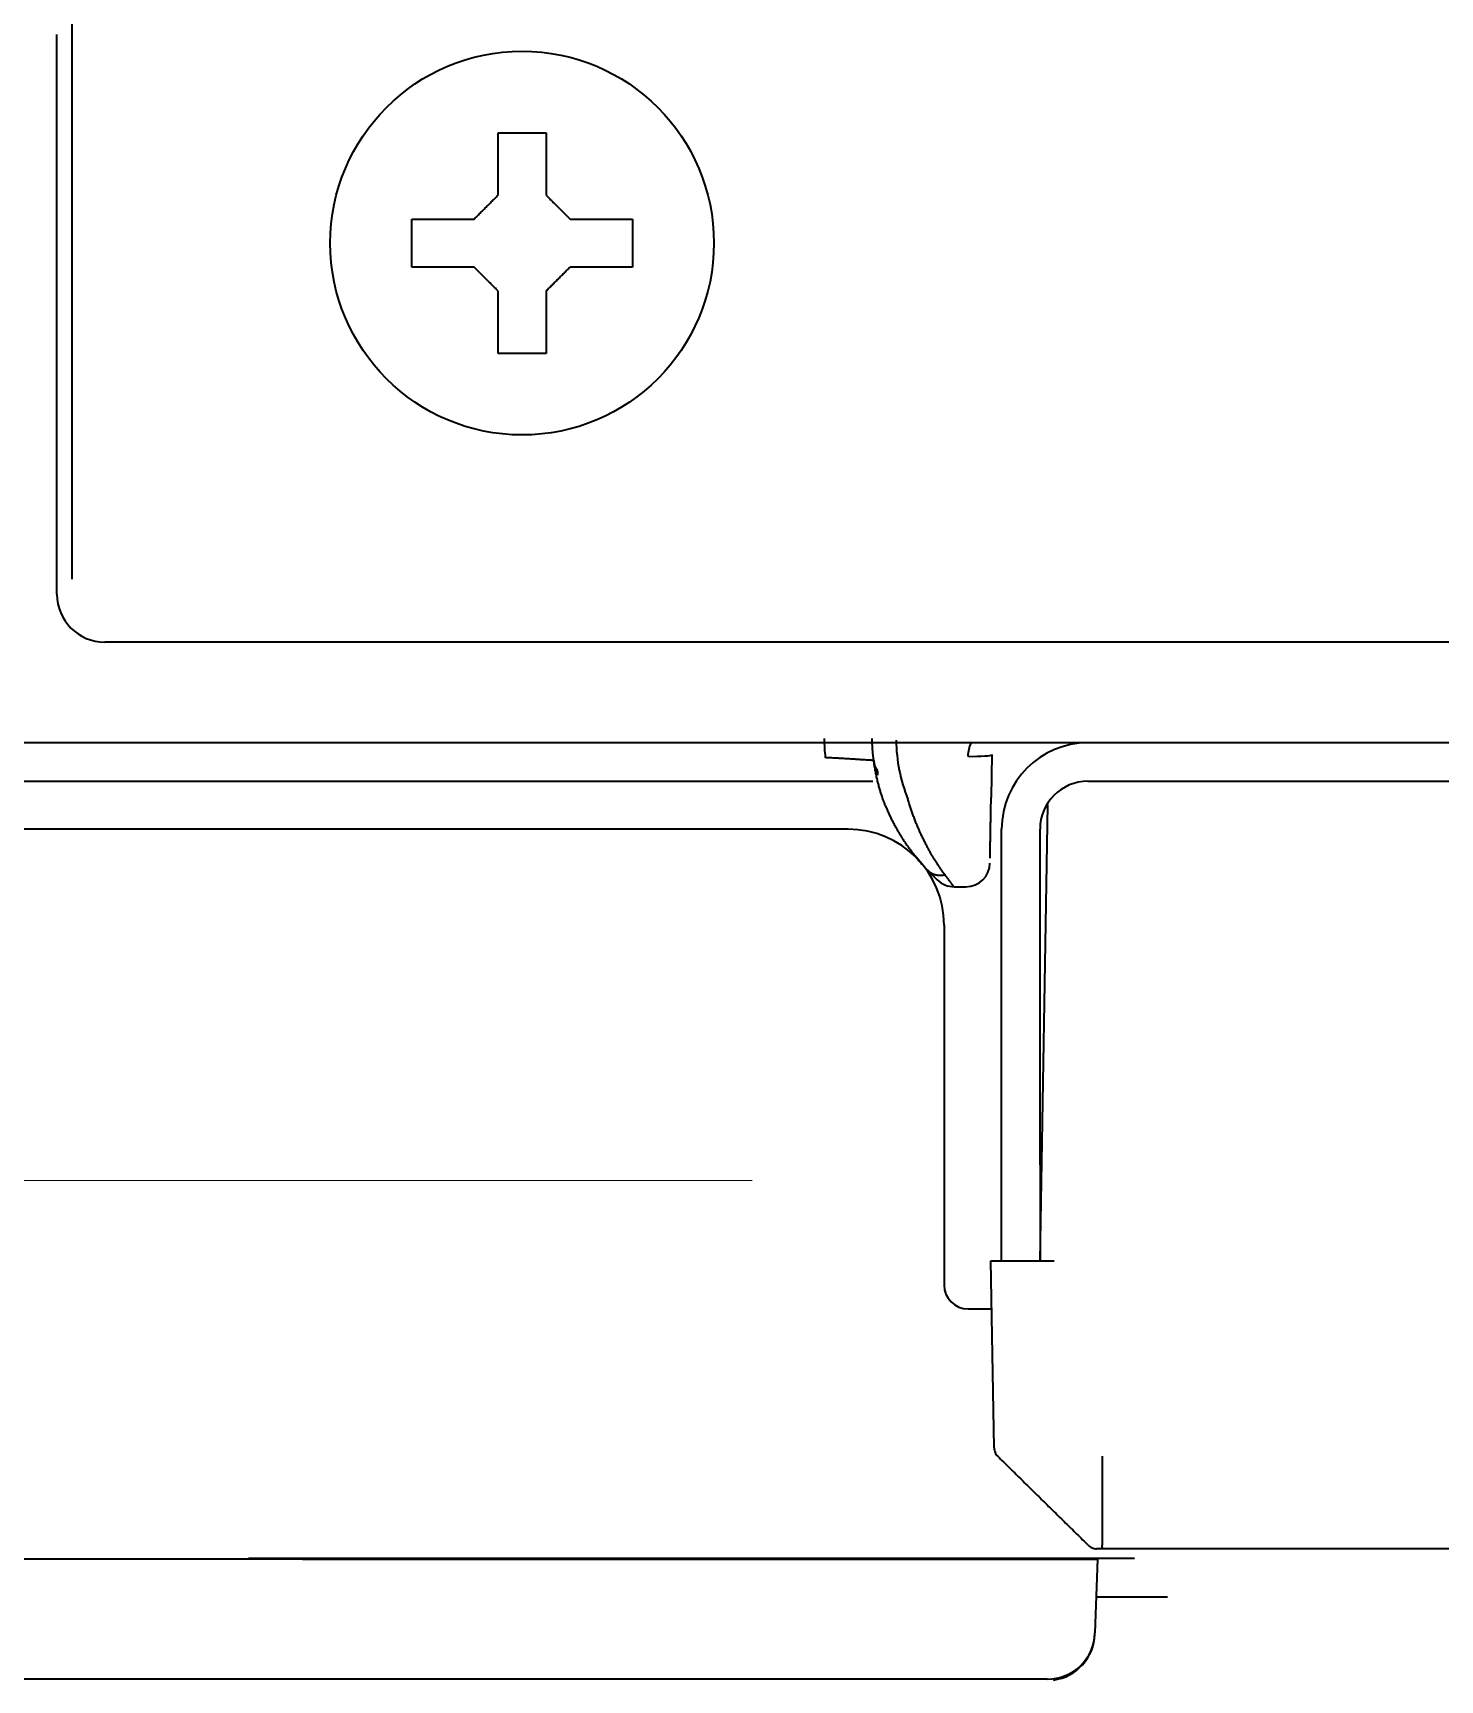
# Model space of a CAD drawing. Extents: x -760 to 4209, y 5795 to 10697.
# Drawn here: x 2643.55 to 2672.9, y 9525.38 to 9559.72 of the extents above; entities that cross this region are included whole.
import ezdxf

# ---------------------------------------------------------------- set-up
doc = ezdxf.new("R2010")
doc.units = 0
doc.header["$LTSCALE"] = 5
doc.layers.get('0').update_dxf_attribs({"linetype": 'CONTINUOUS', "lineweight": 0})
doc.layers.add('1', color=7, linetype='CONTINUOUS', true_color=0xffffff)

msp = doc.modelspace()

# ---------------------------------------------------------------- linework, layer by layer
at = {"color": 3}
msp.add_line((2558.554991081523, 9535.797279686903), (2658.554991081523, 9535.797279686903), dxfattribs=at)
at = {"layer": '1', "color": 7, "linetype": 'Continuous', "lineweight": 35}
for p, q in [((2644.370496581523, 9548.336669686903), (2644.370496581523, 9562.149574686904)), ((2644.054990581522, 9548.021163686904), (2644.054990581522, 9559.686545686904)), ((2651.454990472275, 9555.339544987834), (2651.454990472275, 9555.839545011582)), ((2656.054990690764, 9555.839545011582), (2656.054990690764, 9555.339544987834)), ((2651.454990472275, 9554.839544964085), (2651.454990472275, 9555.339544987834)), ((2656.054990690764, 9555.339544987834), (2656.054990690764, 9554.839544964085)), ((2704.054990581522, 9547.021772686905), (2645.054381581523, 9547.021772686905)), ((2708.054990581522, 9544.921772686905), (1852.054990581523, 9544.921772686905)), ((2663.550703581523, 9544.676135686905), (2663.535101581523, 9543.782313686905)), ((2620.193904581522, 9544.121772686904), (2660.076422581523, 9544.121772686904)), ((2665.554990581522, 9544.121772686904), (2708.254990581523, 9544.121772686904)), ((2664.554990581522, 9534.121772686904), (2664.720966581523, 9543.630499686904)), ((2660.554990581522, 9543.121772686904), (2620.354522581522, 9543.121772686904)), ((2663.754990581523, 9536.121772686904), (2663.754990581523, 9543.121772686904)), ((2664.554990581522, 9536.121772686904), (2664.554990581522, 9543.121772686904)), ((2662.224397581523, 9542.252366686904), (2662.408544581523, 9542.068219686904)), ((2662.762097581523, 9541.921772686905), (2663.011277581523, 9541.921772686905)), ((2662.554990581522, 9541.121772686904), (2662.554990581522, 9533.621772686904)), ((2663.754990581523, 9534.121772686904), (2663.754990581523, 9536.121772686904)), ((2664.554990581522, 9536.121772686904), (2664.554990581522, 9534.121772686904)), ((2663.529541581523, 9534.121772686904), (2664.848495581523, 9534.121772686904)), ((2663.597582581523, 9530.223730686905), (2663.529541581523, 9534.121772686904)), ((2663.054990581522, 9533.121772686904), (2663.547022581522, 9533.121772686904)), ((2673.672316581523, 9528.121772686904), (2665.869331581523, 9528.121772686904)), ((2649.175614758889, 9527.901984693506), (2538.334366460454, 9527.901984693506)), ((2666.523222581523, 9527.921772686905), (2648.049367581522, 9527.921772686905)), ((2649.175615581523, 9527.901984686905), (2648.079325581522, 9527.901984686905)), ((2649.175614758903, 9527.901984693506), (2652.709363895497, 9527.901984693506)), ((2649.175615581523, 9527.901984686905), (2652.709364581523, 9527.901984686905)), ((2652.709363895497, 9527.901984693506), (2664.291785611181, 9527.901984693506)), ((2652.709364581523, 9527.901984686905), (2664.291785581523, 9527.901984686905)), ((2660.227050570341, 9527.921675130967), (2660.226361268083, 9527.901936097065)), ((2660.227050581523, 9527.921674686904), (2660.226361581523, 9527.901935686905)), ((2664.291785581523, 9527.901984686905), (2665.659806581522, 9527.901984686905)), ((2664.291785611174, 9527.901984693506), (2665.754990609667, 9527.901984693506)), ((2665.754990609667, 9527.901984693506), (2665.701390738154, 9526.3670851968)), ((2665.754990581523, 9527.901984686905), (2665.701391581523, 9526.367084686904)), ((2665.726609581523, 9527.121772686904), (2667.210887581523, 9527.121772686904)), ((2649.122014887375, 9525.401984693506), (2538.387966331967, 9525.401984693506)), ((2651.949014196659, 9525.401984693506), (2649.122014887375, 9525.401984693506)), ((2651.949014581523, 9525.401984686905), (2651.054550581523, 9525.401984686905)), ((2663.531435912343, 9525.401984693506), (2651.949014196659, 9525.401984693506)), ((2663.531436581523, 9525.401984686905), (2651.949014581523, 9525.401984686905)), ((2664.701999911135, 9525.401984693506), (2663.531435912329, 9525.401984693506)), ((2664.702000581523, 9525.401984686905), (2663.531436581523, 9525.401984686905))]:
    msp.add_line(p, q, dxfattribs=at)
msp.add_circle((2653.754990581519, 9555.339544987834), 4.000000189989804, dxfattribs=at)
for centre, radius, start, end in [((2665.554990581522, 9543.121772686904), 1.79999999999997, 90, 180), ((2665.554990581522, 9543.121772686904), 0.9999999999999702, 90, 180), ((2660.554990581522, 9541.121772686904), 2, 0, 90), ((2663.011277581523, 9542.421772686905), 0.5, 270, 359.0000000000243), ((2662.762097581523, 9542.421772686905), 0.5, 225.0000000000186, 270), ((2663.054990581522, 9533.621772686904), 0.5, 180, 270), ((2664.701999911135, 9526.401984693506), 1, 270, 357.9999999999963), ((2664.702000581523, 9526.401984686905), 1, 270, 357.9999999999963), ((2664.701073922776, 9526.375467856235), 1, 277.6235679652788, 357.9999999999963)]:
    msp.add_arc(centre, radius, start, end, dxfattribs=at)
for centre, major_axis, ratio, start_param, end_param in [((2645.055600581522, 9548.022382686904), (-0.7079685445991903, -0.7079685445991902), 0.9987829999999999, 5.498396131367743, 7.067974482991429), ((2665.055651581523, 9545.098329686904), (-5.002829552340411, 0), 0.9998479999999998, 0.0174618361572844, 0.0971692625182339), ((2665.085453581523, 9545.038562686905), (3.532651771796798, 0), 0.9961949999999999, 3.159333382461281, 3.517237486309649), ((2663.050779581523, 9544.684862686903), (-0.4999238475781957, 0.008726203218641836), 0.087143, 1.572317404827446, 3.141592653589793)]:
    msp.add_ellipse(centre, major_axis=major_axis, ratio=ratio, start_param=start_param, end_param=end_param, dxfattribs=at)
for points, degree in [([(2653.254990557771, 9556.339545035346), (2653.254990557771, 9556.393816179454), (2653.254990557771, 9556.501927649504), (2653.254990557771, 9556.663490963056), (2653.254990557771, 9556.822375203632), (2653.254990557771, 9556.97775820806), (2653.254990557771, 9557.129569684566), (2653.254990557771, 9557.28603734641), (2653.254990557771, 9557.452274516112), (2653.254990557771, 9557.57560754882), (2653.254990557771, 9557.639545097092)], 3), ([(2653.254990557771, 9557.639545097092), (2653.421657232344, 9557.639545097092), (2653.754990581519, 9557.639545097092), (2654.088323930688, 9557.639545097092), (2654.254990605261, 9557.639545097092)], 3), ([(2652.754990534015, 9555.839545011582), (2652.778716103692, 9555.863270581267), (2652.826205976615, 9555.910760454182), (2652.897595249751, 9555.982149727311), (2652.969031298928, 9556.053585776495), (2653.040474772695, 9556.125029250285), (2653.111940551325, 9556.1964950289), (2653.183428059217, 9556.267982536785), (2653.231130601403, 9556.315685078971), (2653.254990557771, 9556.339545035346)], 3), ([(2654.254990605261, 9556.339545035346), (2654.281051217871, 9556.31348442272), (2654.332266070976, 9556.262269569623), (2654.406032262212, 9556.188503378395), (2654.477674399097, 9556.116861241495), (2654.547818896406, 9556.046716744215), (2654.617100218698, 9555.9774354219), (2654.685925214269, 9555.908610426359), (2654.7319679753, 9555.862567665292), (2654.754990629017, 9555.839545011582)], 3), ([(2654.754990629017, 9555.839545011582), (2654.809261773133, 9555.839545011582), (2654.917373243168, 9555.839545011582), (2655.078936556734, 9555.839545011582), (2655.237820797318, 9555.839545011582), (2655.393203801739, 9555.839545011582), (2655.54501527826, 9555.839545011582), (2655.701482940111, 9555.839545011582), (2655.867720109798, 9555.839545011582), (2655.991053142485, 9555.839545011582), (2656.054990690764, 9555.839545011582)], 3), ([(2652.754990534015, 9554.839544964085), (2652.700719389906, 9554.839544964085), (2652.592607919878, 9554.839544964085), (2652.431044606297, 9554.839544964085), (2652.272160365706, 9554.839544964085), (2652.1167773613, 9554.839544964085), (2651.964965884787, 9554.839544964085), (2651.808498222936, 9554.839544964085), (2651.642261053234, 9554.839544964085), (2651.518928020554, 9554.839544964085), (2651.454990472268, 9554.839544964085)], 3), ([(2653.254990557771, 9554.339544940336), (2653.228929945168, 9554.365605552932), (2653.177715092055, 9554.416820406044), (2653.103948900827, 9554.490586597287), (2653.032306763935, 9554.562228734172), (2652.96216226664, 9554.632373231481), (2652.892880944326, 9554.701654553766), (2652.824055948762, 9554.770479549366), (2652.778013187732, 9554.816522310375), (2652.754990534015, 9554.839544964085)], 3), ([(2654.754990629017, 9554.839544964085), (2654.731265059339, 9554.815819394415), (2654.683775186424, 9554.76832952147), (2654.612385913288, 9554.696940248356), (2654.540949864111, 9554.625504199186), (2654.469506390336, 9554.55406072544), (2654.398040611713, 9554.482594946781), (2654.326553103821, 9554.411107438897), (2654.278850561628, 9554.363404896696), (2654.254990605261, 9554.339544940336)], 3), ([(2654.254990605261, 9554.339544940336), (2654.254990605261, 9554.285273796228), (2654.254990605261, 9554.177162326207), (2654.254990605261, 9554.015599012611), (2654.254990605261, 9553.856714772035), (2654.254990605261, 9553.701331767621), (2654.254990605261, 9553.5495202911), (2654.254990605261, 9553.393052629242), (2654.254990605261, 9553.226815459555), (2654.254990605261, 9553.103482426875), (2654.254990605261, 9553.039544878604)], 3), ([(2654.254990605261, 9553.039544878604), (2654.088323930688, 9553.039544878604), (2653.754990581519, 9553.039544878604), (2653.421657232344, 9553.039544878604), (2653.254990557771, 9553.039544878604)], 3), ([(2663.67231645136, 9530.049781176693), (2665.561021657136, 9528.193755740134)], 1), ([(2663.672316869822, 9530.049781044025), (2665.561022075592, 9528.193755607483)], 1), ([(2665.849024568207, 9530.049780195508), (2665.849024568207, 9528.193755040407)], 1), ([(2665.700463423098, 9526.340518252326), (2665.700466913397, 9526.3406182014), (2665.700493585913, 9526.341382002322), (2665.700546257467, 9526.342890318278)], 3)]:
    msp.add_open_spline(points, degree=degree, dxfattribs=at)
for points, knots in [([(2654.254990605261, 9557.639545097092), (2654.254990605261, 9557.436715423599), (2654.254990605261, 9557.22688249531), (2654.254990605261, 9556.90192209266), (2654.254990605261, 9556.791892504149), (2654.254990605261, 9556.568360028574), (2654.254990605261, 9556.454858877845), (2654.254990605261, 9556.339545035346)], [0, 0, 0, 0, 0.5, 0.5, 0.75, 0.75, 1, 1, 1, 1]), ([(2651.454990472268, 9555.839545011582), (2651.657820145776, 9555.839545011582), (2651.867653074036, 9555.839545011582), (2652.192613476678, 9555.839545011582), (2652.302643065219, 9555.839545011582), (2652.526175540779, 9555.839545011582), (2652.639676691486, 9555.839545011582), (2652.754990534015, 9555.839545011582)], [0, 0, 0, 0, 0.5, 0.5, 0.75, 0.75, 1, 1, 1, 1]), ([(2656.054990690764, 9554.839544964085), (2655.852161017256, 9554.839544964085), (2655.642328088989, 9554.839544964085), (2655.317367686346, 9554.839544964085), (2655.207338097813, 9554.839544964085), (2654.98380562226, 9554.839544964085), (2654.870304471538, 9554.839544964085), (2654.754990629017, 9554.839544964085)], [0, 0, 0, 0, 0.4999999999999998, 0.4999999999999998, 0.7499999999999999, 0.7499999999999999, 1, 1, 1, 1]), ([(2653.254990557771, 9553.039544878604), (2653.254990557771, 9553.242374552112), (2653.254990557771, 9553.452207480357), (2653.254990557771, 9553.777167883007), (2653.254990557771, 9553.887197471548), (2653.254990557771, 9554.110729947108), (2653.254990557771, 9554.224231097807), (2653.254990557771, 9554.339544940336)], [0, 0, 0, 0, 0.5, 0.5, 0.75, 0.75, 1, 1, 1, 1]), ([(2661.334315565329, 9543.606788817695), (2661.330291475433, 9543.617011552384), (2661.322133436407, 9543.637736106428), (2661.31006515531, 9543.66937027602), (2661.297935938149, 9543.70194203826), (2661.285792958597, 9543.735466660664), (2661.273653018796, 9543.76994700623), (2661.261542265987, 9543.80538912053), (2661.249485136514, 9543.84179785554), (2661.237507434351, 9543.87917805025), (2661.225635477549, 9543.917534164697), (2661.213896336556, 9543.956870342761), (2661.202317768516, 9543.997190354894), (2661.190928234983, 9544.038497573149), (2661.17975689553, 9544.080794936264), (2661.168833606959, 9544.124084916526), (2661.158188919855, 9544.16836948516), (2661.147854074668, 9544.213650077189), (2661.137860996662, 9544.259927555504), (2661.128242289834, 9544.30720217425), (2661.119031229755, 9544.355473541525), (2661.110261755008, 9544.40474058141), (2661.1019684583, 9544.455001495371), (2661.0941865728, 9544.506253723019), (2661.086951970421, 9544.558493902496), (2661.08030110778, 9544.611717829459), (2661.074271165552, 9544.66592041889), (2661.068899440626, 9544.721095653736), (2661.064225588691, 9544.777236581644), (2661.06028296091, 9544.834335125905), (2661.057131613454, 9544.892382604668), (2661.054732099754, 9544.95136754276), (2661.053868771706, 9544.991011975702), (2661.053433843852, 9545.010984068815)], [0, 0, 0, 0, 0.0228859778512308, 0.0463967518706896, 0.0705323238163201, 0.0952926952828112, 0.1206778677168712, 0.1466878424307029, 0.1733226206139129, 0.2005822033439942, 0.2284665915956989, 0.2569757862493494, 0.2861097880982459, 0.3158685978553746, 0.3462522161592993, 0.3772606435795678, 0.408893880621547, 0.4411519277307675, 0.4740347852968946, 0.5075424536573006, 0.5416749331003154, 0.5764322238682034, 0.6118143261598591, 0.64782124013326, 0.6844529659077403, 0.7217095035660585, 0.7595908531562721, 0.7980970146935071, 0.8372279881615381, 0.8769837735142874, 0.9173643706771768, 0.9583697795483801, 1, 1, 1, 1]), ([(2663.119924113625, 9544.937178979344), (2663.116645009894, 9544.929909818778), (2663.075822717768, 9544.835747332203), (2663.054320549318, 9544.738160133644), (2663.050779572537, 9544.641284474874)], [0, 0, 0, 0, 0.0774907753850868, 1, 1, 1, 1]), ([(2661.087373835454, 9544.556198663955), (2661.088215409278, 9544.550027441785), (2661.089916128241, 9544.537556147801), (2661.092827285673, 9544.518713112744), (2661.096053962912, 9544.499532039805), (2661.099637594301, 9544.480022915002), (2661.103589014983, 9544.460191152008), (2661.107927902252, 9544.440044057988), (2661.112671842977, 9544.419589072086), (2661.11783927704, 9544.398834266123), (2661.123448690203, 9544.377788245774), (2661.129518508438, 9544.35646011184), (2661.136068036503, 9544.334859794659), (2661.143113330976, 9544.312996777708), (2661.150682717761, 9544.29088501927), (2661.158757043684, 9544.2685241321), (2661.164538567993, 9544.253606574825), (2661.167452226343, 9544.246088719156)], [0, 0, 0, 0, 0.0581899637749813, 0.1175948823355903, 0.1782152844603543, 0.2400512947498225, 0.3031025994661308, 0.3673684109935462, 0.4328474310286996, 0.4995378126388492, 0.567437121349963, 0.6365422954625963, 0.7068496058209403, 0.778354615299327, 0.8510521383028683, 0.9249362006200748, 1, 1, 1, 1]), ([(2661.143764315409, 9544.382977016285), (2661.141977324884, 9544.386316674558), (2661.138325757944, 9544.393140989272), (2661.133061365193, 9544.403712436695), (2661.127839867169, 9544.414813946169), (2661.122719196555, 9544.42646192747), (2661.11772760512, 9544.438660334368), (2661.112903901948, 9544.451415052934), (2661.108286072544, 9544.464729591902), (2661.103914171612, 9544.478606042438), (2661.099830636298, 9544.493044669684), (2661.09607549766, 9544.508043358883), (2661.092705771164, 9544.523599150809), (2661.089719061641, 9544.53970115107), (2661.088163082557, 9544.550646643533), (2661.087373823846, 9544.55619866242)], [0, 0, 0, 0, 0.0610230467535373, 0.1246955352266569, 0.1910176653847235, 0.2599896136445158, 0.3316115363392919, 0.4058835725661787, 0.4828058465437706, 0.5623784695769584, 0.6446015417055484, 0.7294751530956982, 0.8169993852202839, 0.9071743118667076, 1, 1, 1, 1]), ([(2660.076422141218, 9544.121773041423), (2660.083657839613, 9544.12177304457), (2660.099048691435, 9544.121773051264), (2660.123500818251, 9544.121773071543), (2660.150675600784, 9544.121773076302), (2660.180537690547, 9544.12177306557), (2660.213045668621, 9544.121773045814), (2660.248150899188, 9544.121773036182), (2660.285796674874, 9544.121773066401), (2660.325917152658, 9544.121773177234), (2660.368436305803, 9544.121773419833), (2660.413266534566, 9544.121773856394), (2660.460308224798, 9544.121774556192), (2660.527632377328, 9544.121775999767), (2660.613304005715, 9544.12177878285), (2660.714611087949, 9544.121783998067), (2660.812290180059, 9544.121790886624), (2660.892409748661, 9544.121799692088), (2660.959906107903, 9544.121806301431), (2661.014176838656, 9544.121808767828), (2661.050710202556, 9544.12180950426), (2661.06783496803, 9544.121809667355)], [0, 0, 0, 0, 0.0200841015322712, 0.0427203310289188, 0.067889110536191, 0.0955706298617534, 0.1257453526531915, 0.1583945125018718, 0.1935005858134518, 0.2310477272812559, 0.2710221538757815, 0.3134124642142784, 0.3582098820268496, 0.4054084152310261, 0.5074133530168032, 0.6089987114747745, 0.7102877975061971, 0.8113796526841756, 0.8681348410057551, 0.93697379582749, 1, 1, 1, 1]), ([(2662.577950890327, 9542.167302266744), (2662.575610953013, 9542.170084016456), (2662.570406895511, 9542.176270671698), (2662.561994181111, 9542.186735691123), (2662.552078091639, 9542.199353786269), (2662.540647353465, 9542.214261443489), (2662.527650537879, 9542.231581192897), (2662.513046282837, 9542.25146137883), (2662.496788539357, 9542.274061883678), (2662.478833450344, 9542.299557585828), (2662.459139426268, 9542.328135941483), (2662.437669575785, 9542.35999626663), (2662.414393623113, 9542.395348324773), (2662.389290210363, 9542.43441095088), (2662.362349316567, 9542.477410477879), (2662.333574872087, 9542.524579014158), (2662.302987564529, 9542.576152586036), (2662.270627750536, 9542.632368969289), (2662.236558824851, 9542.693465914224), (2662.200869583113, 9542.759676906147), (2662.170689576981, 9542.817750521095), (2662.146545242663, 9542.865539704522), (2662.12888415048, 9542.901134184223), (2662.111309342, 9542.93721845805), (2662.093834031368, 9542.973783364036), (2662.076472226888, 9543.010819703177), (2662.059237717011, 9543.048318243716), (2662.042144339075, 9543.086269722857), (2662.025205904141, 9543.124664849402), (2662.008436213966, 9543.16349430642), (2661.991849053215, 9543.202748754122), (2661.975458188302, 9543.242418832962), (2661.959277364303, 9543.282495166859), (2661.943320302845, 9543.322968366856), (2661.927600697932, 9543.363829034033), (2661.912132219029, 9543.40506776615), (2661.896928487172, 9543.446675151208), (2661.882003151939, 9543.488641810802), (2661.867369591519, 9543.530958258234), (2661.853042022067, 9543.573615449995), (2661.839031337245, 9543.616602745333), (2661.825360659058, 9543.659915561355), (2661.812007143233, 9543.703526755038), (2661.803424701489, 9543.732806881202), (2661.799129197728, 9543.747461555922)], [0, 0, 0, 0, 0.0088236535559646, 0.0196239447046649, 0.0324000504498804, 0.0471511893539217, 0.0638768236509154, 0.0825767904203763, 0.1032513892439625, 0.1259014326556559, 0.1505282590590237, 0.1771337065104606, 0.2057200471178884, 0.236289884886336, 0.2688460243718478, 0.3033913234260253, 0.3399285506582598, 0.3784602770760512, 0.4189888417528452, 0.4615164433575447, 0.5060454229357086, 0.5274035497824363, 0.5487659805658383, 0.5701329717941895, 0.5915048691654872, 0.6128821192085439, 0.6342652809043816, 0.6556550372721848, 0.6770522069016912, 0.6984577554116366, 0.7198728068116691, 0.7412986547427012, 0.762736773567984, 0.7841888292849141, 0.8056566902251432, 0.8271424375078347, 0.8486483752089017, 0.8701770402068693, 0.8917312116639374, 0.9133139200992556, 0.9349284560101012, 0.956578377995982, 0.9782675203396448, 1, 1, 1, 1]), ([(2663.512996513306, 9542.516275293841), (2663.513137658282, 9542.524413438456), (2663.513430592718, 9542.541280852976), (2663.513901726324, 9542.568428429733), (2663.514387761876, 9542.59642571872), (2663.514881464344, 9542.624858235564), (2663.515376788801, 9542.653373266738), (2663.515868098021, 9542.681643867947), (2663.516350296635, 9542.709374413285), (2663.516818762642, 9542.736297072), (2663.517269305019, 9542.762169722866), (2663.517698204762, 9542.786776779749), (2663.518435008763, 9542.8290098498), (2663.519825571502, 9542.908446453277), (2663.522340141047, 9543.052029779983), (2663.525047209309, 9543.206736582277), (2663.527843961278, 9543.366651799115), (2663.52966721352, 9543.470988379324), (2663.531260643461, 9543.562258128079), (2663.532167892414, 9543.614238387396), (2663.5330054864, 9543.662229721756), (2663.533770764353, 9543.706073693156), (2663.534461255847, 9543.745626594293), (2663.534896939969, 9543.770584595013), (2663.535101687065, 9543.782313455316)], [0, 0, 0, 0, 0.0402994743428355, 0.0786065021017696, 0.1149293588549067, 0.1492835758575216, 0.1816805571298946, 0.2121285775814576, 0.2406335482591309, 0.2671995992408139, 0.2918295226116097, 0.3145251103515245, 0.3352874150587842, 0.4054993299175444, 0.5165278266567508, 0.6687361651449462, 0.7290187616457864, 0.8322623812016734, 0.8668526754814462, 0.8988162973543371, 0.9281360077105544, 0.9547902082889344, 0.9787539339667016, 1, 1, 1, 1]), ([(2662.762097809318, 9541.921773041426), (2662.761982153655, 9541.921793964479), (2662.76174249764, 9541.921837320206), (2662.761201643882, 9541.922206489984), (2662.760469674372, 9541.922855166142), (2662.759495098285, 9541.923858568223), (2662.758239469428, 9541.925265690268), (2662.756657533494, 9541.927137203265), (2662.754703115525, 9541.929534262474), (2662.752327451868, 9541.932521727706), (2662.749479731393, 9541.936167171336), (2662.746106996572, 9541.940541109452), (2662.742154231715, 9541.94571687666), (2662.737564401552, 9541.951770601967), (2662.732278498262, 9541.95878115219), (2662.726235621179, 9541.966830086993), (2662.719372920373, 9541.976001589162), (2662.711840211636, 9541.98609555147), (2662.703729558955, 9541.99698497315), (2662.695166348964, 9542.008499954445), (2662.686020912912, 9542.020815900994), (2662.676296164492, 9542.033929779302), (2662.665995145607, 9542.04783860028), (2662.655120804297, 9542.06253954583), (2662.643676377915, 9542.078029477567), (2662.631664087933, 9542.094306758658), (2662.619090020049, 9542.11136438769), (2662.605945812551, 9542.129215767145), (2662.592277479239, 9542.147797843052), (2662.582734171097, 9542.160790239675), (2662.577950890327, 9542.167302266746)], [0, 0, 0, 0, 0.0201924279557218, 0.041841763306901, 0.0649492805311712, 0.089517061572139, 0.1155481140944645, 0.1430464911288278, 0.1720174116358515, 0.202467381492833, 0.2344043144339653, 0.2678376525418599, 0.3027784859905127, 0.3392396718717643, 0.3772359520974899, 0.4167840705530266, 0.4579028898826267, 0.500613508509428, 0.5413972403113415, 0.58230287988563, 0.6233395700875879, 0.6645162788343872, 0.7058418130790141, 0.7473248327463197, 0.7889738645419901, 0.8307973155476137, 0.8728034865191454, 0.915000584808213, 0.9573967368296028, 1, 1, 1, 1]), ([(2663.597582040499, 9530.223733025045), (2663.598146552452, 9530.191376124998), (2663.605071405981, 9530.15914237519), (2663.63062056012, 9530.099674816907), (2663.649235245436, 9530.072463388782), (2663.672317447693, 9530.049780801122)], [0, 0, 0, 0, 0.5, 0.5, 1, 1, 1, 1]), ([(2663.597582458955, 9530.223732892366), (2663.59814697091, 9530.191375992325), (2663.605071824431, 9530.159142242526), (2663.630620978581, 9530.099674684245), (2663.649235663894, 9530.072463256125), (2663.672317866158, 9530.049780668445)], [0, 0, 0, 0, 0.5, 0.5, 1, 1, 1, 1]), ([(2665.560721699921, 9528.19405078583), (2665.583671712109, 9528.171192377826), (2665.611095915528, 9528.152904632716), (2665.670814159725, 9528.128190233465), (2665.703085336902, 9528.121773041423), (2665.735368874087, 9528.121773041423)], [0, 0, 0, 0, 0.5, 0.5, 1, 1, 1, 1]), ([(2665.869331512723, 9528.121773041423), (2665.860770008084, 9528.121773041423), (2665.8524146992, 9528.121773041423), (2665.836134617799, 9528.121773041423), (2665.828207966803, 9528.121773041423), (2665.816601962194, 9528.121773041423), (2665.812905069053, 9528.121773041423), (2665.805692127292, 9528.121773041423), (2665.802176436276, 9528.121773041423), (2665.791853219901, 9528.121773041423), (2665.785209083859, 9528.121773041423), (2665.776013753484, 9528.121773041423), (2665.773162678965, 9528.121773041423), (2665.767664146233, 9528.121773041423), (2665.765049035876, 9528.121773041423), (2665.757672364616, 9528.121773041423), (2665.753418622591, 9528.121773041423), (2665.747764801032, 9528.121773041423), (2665.745955564029, 9528.121773041423), (2665.742999688848, 9528.121773041423), (2665.741649977295, 9528.121773041423), (2665.739359481452, 9528.121773041423), (2665.738359866462, 9528.121773041423), (2665.736619583657, 9528.121773041423), (2665.735864104093, 9528.121773041423), (2665.735368874087, 9528.121773041423)], [0, 0, 0, 0, 0.1250000000000727, 0.1250000000000727, 0.2500000000001454, 0.2500000000001454, 0.3125000000001421, 0.3125000000001421, 0.3750000000001387, 0.3750000000001387, 0.5000000000000493, 0.5000000000000493, 0.5625000000000409, 0.5625000000000409, 0.6250000000000325, 0.6250000000000325, 0.7499999999999768, 0.7499999999999768, 0.8124999999999826, 0.8124999999999826, 0.8749999999999885, 0.8749999999999885, 0.9374999999999942, 0.9374999999999942, 1, 1, 1, 1]), ([(2665.869331512723, 9528.121773041423), (2665.865577779777, 9528.121773041423), (2665.861825483931, 9528.128190126043), (2665.854881801253, 9528.152904127019), (2665.851693072779, 9528.171191581736), (2665.849024568206, 9528.194049651682)], [0, 0, 0, 0, 0.5, 0.5, 1, 1, 1, 1])]:
    msp.add_open_spline(points, degree=3, knots=knots, dxfattribs=at)
for points, weights in [([(2661.087373823845, 9544.556198662414), (2661.088256771951, 9544.54952439353), (2660.623449072239, 9544.58676208794), (2660.076422158242, 9544.613046837401)], [1.000000000010496, 1.000000000010286, 1.000000000011542, 1.000000000012217]), ([(2661.143764315409, 9544.382977016276), (2661.165521008681, 9544.342953249294), (2661.173532032878, 9544.296626360843), (2661.167436178614, 9544.246085185807)], [0.999999999997202, 0.9849703202921156, 0.984970320292994, 0.9999999999997088]), ([(2661.334315565332, 9543.606788817695), (2661.567008438083, 9543.019768673517), (2661.950358901354, 9542.526405168195), (2662.22439749973, 9542.25236656982)], [1.000000000003163, 1.000000000002515, 1.000000000001613, 1.000000000001253]), ([(2662.577950890268, 9542.167302266824), (2662.437673199417, 9542.134974140186), (2662.311411623798, 9542.16535244575), (2662.224397499668, 9542.252366569883)], [1.000000000001361, 0.933388718008643, 0.93338871800946, 1.000000000003792])]:
    msp.add_rational_spline(points, weights, degree=3, dxfattribs=at)

doc.saveas('drawing.dxf')
